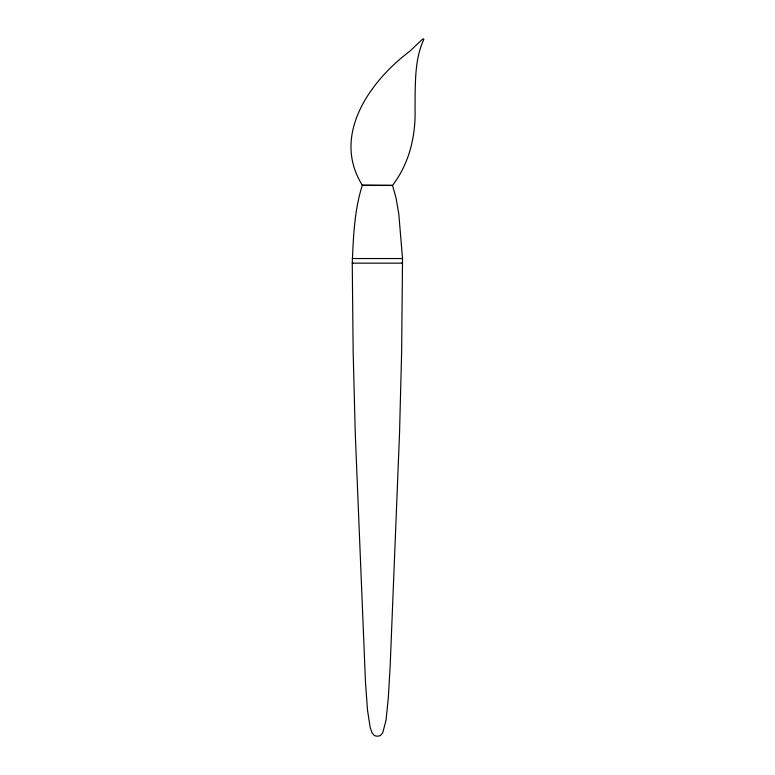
<?xml version="1.0" encoding="UTF-8"?>
<svg xmlns="http://www.w3.org/2000/svg" width="775" height="775" viewBox="0 0 775 775"><rect width="100%" height="100%" fill="white"/><g stroke="black" fill="none" stroke-linecap="round" stroke-linejoin="round"><path stroke-width="1.16" d="M362.264 185.448C354.282 210.461 353.381 237.121 352.257 263.151L353.158 352.063L355.25 433.283L365.509 682.707L367.515 710.2L370.208 727.677L372.068 732.801L374.412 735.63L377.396 736.25L380.37 735.63L382.724 732.801L386.057 720.169L388.323 697.723L390.203 665.115L399.532 433.283L401.634 352.063L402.535 258.54L398.786 213.89L395.967 197.644L392.518 185.448L362.4 185.448M362.274 185.089L392.528 185.361C409.326 163.525 415.875 135.819 415.042 108.645L415.138 93.165C415.468 75.02 416.03 56.11 423.857 39.38L422.966 38.76L409.713 51.315C369.859 81.22 331.254 135.441 362.274 185.089L362.409 185.089M353.109 258.53L352.257 258.54L402.535 258.54L401.673 258.55M353.109 263.142L352.257 263.151L402.535 263.151L401.673 263.161"/></g></svg>
